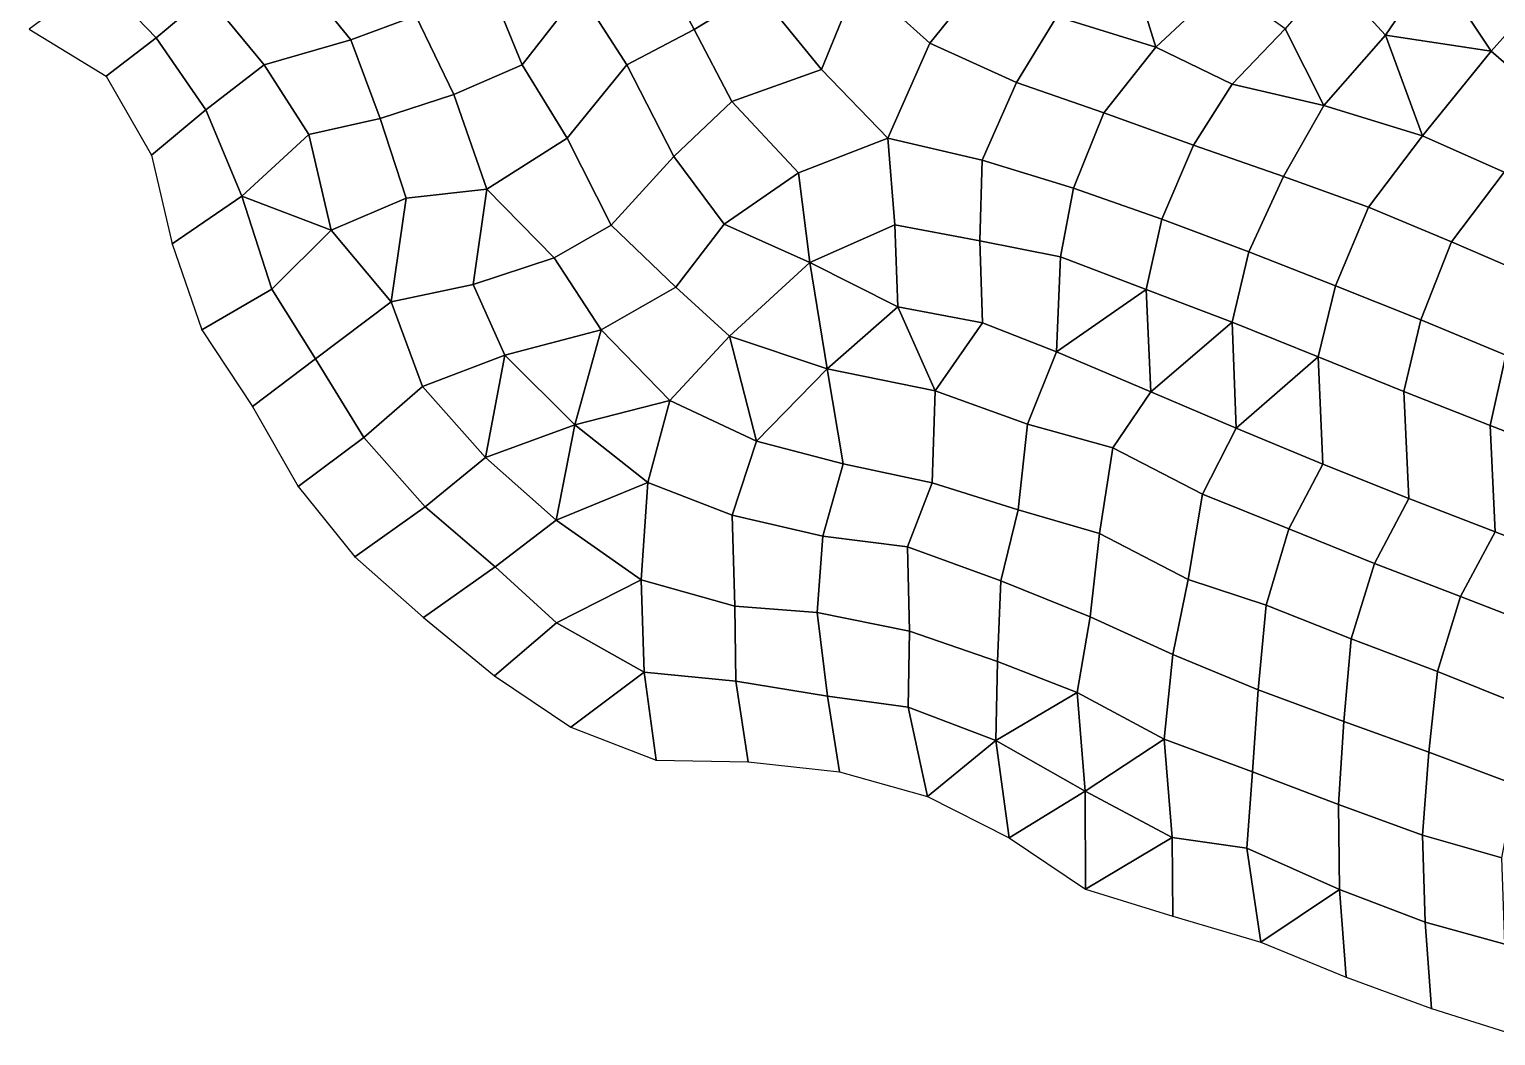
# Model space of a CAD drawing. Extents: x 727294 to 731543, y 8575035 to 8579824.
# Drawn here: x 730762.8 to 731081.7, y 8576822.2 to 8577041 of the extents above; entities that cross this region are included whole.
import ezdxf

# ---------------------------------------------------------------- set-up
doc = ezdxf.new("R2010")
doc.units = 0
for name, color, linetype in [('MESH_BOUND', 25, 'CONTINUOUS'), ('MESH_ELEMS', 250, 'CONTINUOUS'), ('MESH_NODES', 18, 'CONTINUOUS')]:
    doc.layers.add(name, color=color, linetype=linetype)

msp = doc.modelspace()

# ---------------------------------------------------------------- linework, layer by layer
at = {"layer": 'MESH_BOUND', "color": 25}
for points in [[(730762.78, 8577041.01, 38.17), (730779.51, 8577030.85, 38.17)], [(730779.51, 8577030.85, 38.17), (730789.36, 8577013.65, 38.17)], [(730789.36, 8577013.65, 38.17), (730793.88, 8576994.36, 38.17)], [(730793.88, 8576994.36, 38.17), (730800.27, 8576975.67, 38.17)], [(730800.27, 8576975.67, 38.17), (730811.33, 8576959.01, 38.17)], [(730811.33, 8576959.01, 38.17), (730821.22, 8576941.63, 38.17)], [(730821.22, 8576941.63, 38.17), (730833.55, 8576926.36, 38.17)], [(730833.55, 8576926.36, 38.17), (730848.5, 8576913.13, 38.17)], [(730848.5, 8576913.13, 38.17), (730863.99, 8576900.47, 38.17)], [(730863.99, 8576900.47, 38.17), (730880.55, 8576889.28, 38.17)], [(730880.55, 8576889.28, 38.17), (730899.12, 8576882.1, 38.17)], [(730899.12, 8576882.1, 38.17), (730919.11, 8576881.73, 38.14)], [(730919.11, 8576881.73, 38.14), (730938.97, 8576879.61, 38.12)], [(730938.97, 8576879.61, 38.12), (730958.13, 8576874.2, 38.16)], [(730958.13, 8576874.2, 38.16), (730975.91, 8576865.22, 38.16)], [(730975.91, 8576865.22, 38.16), (730992.5, 8576854.09, 38.16)], [(730992.5, 8576854.09, 38.16), (731011.5, 8576848.22, 38.17)], [(731011.5, 8576848.22, 38.17), (731030.67, 8576842.58, 38.17)], [(731030.67, 8576842.58, 38.17), (731049.17, 8576834.96, 38.17)], [(731049.17, 8576834.96, 38.17), (731067.77, 8576828.14, 38.17)], [(731067.77, 8576828.14, 38.17), (731086.63, 8576822.23, 38.17)]]:
    msp.add_polyline3d(points, dxfattribs=at)
at = {"layer": 'MESH_ELEMS', "color": 179}
for points in [[(730943.16, 8577052, 35.91), (730958.63, 8577038.02, 34.02), (730971.87, 8577054.36, 35.17), (730957.68, 8577067.52, 36.76)], [(731068.17, 8577055.07, 34.49), (731053.42, 8577066.77, 33.97), (731045.84, 8577052.73, 34.04), (731057.78, 8577039.74, 34.4)], [(730786.35, 8577063.11, 36.57), (730777.8, 8577052.19, 36.86), (730790.39, 8577039.16, 37.04), (730801.37, 8577048.43, 36.54)], [(730907.4, 8577040.97, 33.61), (730921.14, 8577049.35, 34.59), (730914.74, 8577064.22, 35.24), (730897.45, 8577059.57, 33.88)], [(731081.81, 8577063.96, 34.28), (731068.17, 8577055.07, 34.49), (731080.72, 8577036.22, 34.56), (731093.04, 8577050.12, 34.57)], [(730835.22, 8577061.62, 34.68), (730819.97, 8577054.43, 36.24), (730832.73, 8577038.68, 36.22), (730846.87, 8577043.95, 34.3)], [(730907.4, 8577040.97, 33.61), (730897.45, 8577059.57, 33.88), (730882.46, 8577049.31, 33.92), (730892.71, 8577033.3, 33.75)], [(730986.26, 8577043.76, 34.01), (731007.81, 8577037.15, 34.02), (731001.3, 8577058.19, 34.08), (730986.26, 8577043.76, 34.01)], [(731001.3, 8577058.19, 34.08), (731007.81, 8577037.15, 34.02), (731022.43, 8577050.85, 34.04), (731001.3, 8577058.19, 34.08)], [(730813.85, 8577033.31, 36.48), (730832.73, 8577038.68, 36.22), (730819.97, 8577054.43, 36.24), (730801.37, 8577048.43, 36.54)], [(730846.87, 8577043.95, 34.3), (730855.13, 8577026.84, 34.23), (730869.98, 8577033.3, 34.21), (730861.48, 8577053.97, 34.3)], [(730861.48, 8577053.97, 34.3), (730869.98, 8577033.3, 34.21), (730882.46, 8577049.31, 33.92), (730861.48, 8577053.97, 34.3)], [(730977.46, 8577029.47, 33.77), (730986.26, 8577043.76, 34.01), (730971.87, 8577054.36, 35.17), (730958.63, 8577038.02, 34.02)], [(731057.78, 8577039.74, 34.4), (731045.84, 8577052.73, 34.04), (731035.94, 8577041.11, 34.06), (731044.36, 8577024.44, 34.28)], [(731080.72, 8577036.22, 34.56), (731068.17, 8577055.07, 34.49), (731057.78, 8577039.74, 34.4), (731080.72, 8577036.22, 34.56)], [(730777.8, 8577052.19, 36.86), (730762.78, 8577041.01, 38.17), (730779.51, 8577030.85, 38.17), (730790.39, 8577039.16, 37.04)], [(730869.98, 8577033.3, 34.21), (730879.77, 8577017.31, 34.28), (730892.71, 8577033.3, 33.75), (730882.46, 8577049.31, 33.92)], [(730921.14, 8577049.35, 34.59), (730907.4, 8577040.97, 33.61), (730915.6, 8577025.31, 33.65), (730935.08, 8577032.25, 34.24)], [(730943.16, 8577052, 35.91), (730921.14, 8577049.35, 34.59), (730935.08, 8577032.25, 34.24), (730943.16, 8577052, 35.91)], [(730935.08, 8577032.25, 34.24), (730949.51, 8577017.35, 33.78), (730958.63, 8577038.02, 34.02), (730943.16, 8577052, 35.91)], [(731024.42, 8577029.04, 34.08), (731035.94, 8577041.11, 34.06), (731022.43, 8577050.85, 34.04), (731007.81, 8577037.15, 34.02)], [(731095.08, 8577023.87, 34.48), (731109.96, 8577041.16, 34.32), (731093.04, 8577050.12, 34.57), (731080.72, 8577036.22, 34.56)], [(730790.39, 8577039.16, 37.04), (730801.2, 8577023.47, 36.81), (730813.85, 8577033.31, 36.48), (730801.37, 8577048.43, 36.54)], [(730846.87, 8577043.95, 34.3), (730832.73, 8577038.68, 36.22), (730839.12, 8577021.62, 36.27), (730855.13, 8577026.84, 34.23)], [(730996.47, 8577022.86, 33.87), (731007.81, 8577037.15, 34.02), (730986.26, 8577043.76, 34.01), (730977.46, 8577029.47, 33.77)], [(730915.6, 8577025.31, 33.65), (730907.4, 8577040.97, 33.61), (730892.71, 8577033.3, 33.75), (730902.93, 8577013.35, 33.82)], [(731024.42, 8577029.04, 34.08), (731044.36, 8577024.44, 34.28), (731035.94, 8577041.11, 34.06), (731024.42, 8577029.04, 34.08)], [(731065.78, 8577017.88, 34.35), (731057.78, 8577039.74, 34.4), (731044.36, 8577024.44, 34.28), (731065.78, 8577017.88, 34.35)], [(731080.72, 8577036.22, 34.56), (731057.78, 8577039.74, 34.4), (731065.78, 8577017.88, 34.35), (731080.72, 8577036.22, 34.56)], [(730801.2, 8577023.47, 36.81), (730790.39, 8577039.16, 37.04), (730779.51, 8577030.85, 38.17), (730789.36, 8577013.65, 38.17)], [(730832.73, 8577038.68, 36.22), (730813.85, 8577033.31, 36.48), (730823.59, 8577018.1, 36.31), (730839.12, 8577021.62, 36.27)], [(730970.03, 8577012.52, 33.82), (730977.46, 8577029.47, 33.77), (730958.63, 8577038.02, 34.02), (730949.51, 8577017.35, 33.78)], [(731016.02, 8577015.8, 34.05), (731024.42, 8577029.04, 34.08), (731007.81, 8577037.15, 34.02), (730996.47, 8577022.86, 33.87)], [(730823.59, 8577018.1, 36.31), (730813.85, 8577033.31, 36.48), (730801.2, 8577023.47, 36.81), (730808.99, 8577004.76, 36.62)], [(730879.77, 8577017.31, 34.28), (730869.98, 8577033.3, 34.21), (730855.13, 8577026.84, 34.23), (730862.29, 8577006.24, 34.59)], [(730902.93, 8577013.35, 33.82), (730892.71, 8577033.3, 33.75), (730879.77, 8577017.31, 34.28), (730889.31, 8576998.44, 34.33)], [(731080.72, 8577036.22, 34.56), (731065.78, 8577017.88, 34.35), (731083.54, 8577009.98, 34.35), (731095.08, 8577023.87, 34.48)], [(730930.07, 8577009.78, 33.77), (730949.51, 8577017.35, 33.78), (730935.08, 8577032.25, 34.24), (730915.6, 8577025.31, 33.65)], [(730989.88, 8577006.47, 33.84), (730996.47, 8577022.86, 33.87), (730977.46, 8577029.47, 33.77), (730970.03, 8577012.52, 33.82)], [(731035.53, 8577009.01, 34.23), (731044.36, 8577024.44, 34.28), (731024.42, 8577029.04, 34.08), (731016.02, 8577015.8, 34.05)], [(730844.73, 8577004.32, 35.75), (730862.29, 8577006.24, 34.59), (730855.13, 8577026.84, 34.23), (730839.12, 8577021.62, 36.27)], [(730913.89, 8576998.62, 33.88), (730930.07, 8577009.78, 33.77), (730915.6, 8577025.31, 33.65), (730902.93, 8577013.35, 33.82)], [(731044.36, 8577024.44, 34.28), (731035.53, 8577009.01, 34.23), (731054.03, 8577002.32, 34.28), (731065.78, 8577017.88, 34.35)], [(730808.99, 8577004.76, 36.62), (730801.2, 8577023.47, 36.81), (730789.36, 8577013.65, 38.17), (730793.88, 8576994.36, 38.17)], [(730844.73, 8577004.32, 35.75), (730839.12, 8577021.62, 36.27), (730823.59, 8577018.1, 36.31), (730828.42, 8576997.36, 35.82)], [(731009.09, 8576999.75, 34.06), (731016.02, 8577015.8, 34.05), (730996.47, 8577022.86, 33.87), (730989.88, 8577006.47, 33.84)], [(730828.42, 8576997.36, 35.82), (730823.59, 8577018.1, 36.31), (730808.99, 8577004.76, 36.62), (730828.42, 8576997.36, 35.82)], [(730876.9, 8576991.29, 34.61), (730889.31, 8576998.44, 34.33), (730879.77, 8577017.31, 34.28), (730862.29, 8577006.24, 34.59)], [(730951.04, 8576998.52, 33.77), (730949.51, 8577017.35, 33.78), (730930.07, 8577009.78, 33.77), (730932.54, 8576990.28, 33.8)], [(730970.03, 8577012.52, 33.82), (730949.51, 8577017.35, 33.78), (730951.04, 8576998.52, 33.77), (730969.51, 8576995.04, 33.85)], [(731072.13, 8576994.8, 34.3), (731083.54, 8577009.98, 34.35), (731065.78, 8577017.88, 34.35), (731054.03, 8577002.32, 34.28)], [(731028.06, 8576992.64, 34.15), (731035.53, 8577009.01, 34.23), (731016.02, 8577015.8, 34.05), (731009.09, 8576999.75, 34.06)], [(730889.31, 8576998.44, 34.33), (730903.39, 8576984.97, 33.94), (730913.89, 8576998.62, 33.88), (730902.93, 8577013.35, 33.82)], [(730969.51, 8576995.04, 33.85), (730987.07, 8576991.51, 33.99), (730989.88, 8577006.47, 33.84), (730970.03, 8577012.52, 33.82)], [(730913.89, 8576998.62, 33.88), (730932.54, 8576990.28, 33.8), (730930.07, 8577009.78, 33.77), (730913.89, 8576998.62, 33.88)], [(731046.84, 8576985.25, 34.17), (731054.03, 8577002.32, 34.28), (731035.53, 8577009.01, 34.23), (731028.06, 8576992.64, 34.15)], [(731090.62, 8576986.83, 34.32), (731098.55, 8577000.09, 34.38), (731083.54, 8577009.98, 34.35), (731072.13, 8576994.8, 34.3)], [(730793.88, 8576994.36, 38.17), (730800.27, 8576975.67, 38.17), (730815.49, 8576984.49, 37.87), (730808.99, 8577004.76, 36.62)], [(730808.99, 8577004.76, 36.62), (730815.49, 8576984.49, 37.87), (730828.42, 8576997.36, 35.82), (730808.99, 8577004.76, 36.62)], [(730844.73, 8577004.32, 35.75), (730841.48, 8576981.78, 35.41), (730859.29, 8576985.56, 34.97), (730862.29, 8577006.24, 34.59)], [(730862.29, 8577006.24, 34.59), (730859.29, 8576985.56, 34.97), (730876.9, 8576991.29, 34.61), (730862.29, 8577006.24, 34.59)], [(730987.07, 8576991.51, 33.99), (731005.66, 8576984.41, 34.08), (731009.09, 8576999.75, 34.06), (730989.88, 8577006.47, 33.84)], [(730841.48, 8576981.78, 35.41), (730844.73, 8577004.32, 35.75), (730828.42, 8576997.36, 35.82), (730841.48, 8576981.78, 35.41)], [(731065.4, 8576977.81, 34.22), (731072.13, 8576994.8, 34.3), (731054.03, 8577002.32, 34.28), (731046.84, 8576985.25, 34.17)], [(730887.14, 8576975.68, 34.34), (730903.39, 8576984.97, 33.94), (730889.31, 8576998.44, 34.33), (730876.9, 8576991.29, 34.61)], [(730915.05, 8576974.32, 33.89), (730932.54, 8576990.28, 33.8), (730913.89, 8576998.62, 33.88), (730903.39, 8576984.97, 33.94)], [(730932.54, 8576990.28, 33.8), (730951.67, 8576980.7, 33.94), (730951.04, 8576998.52, 33.77), (730932.54, 8576990.28, 33.8)], [(730951.67, 8576980.7, 33.94), (730970.07, 8576977.16, 34.03), (730969.51, 8576995.04, 33.85), (730951.04, 8576998.52, 33.77)], [(731005.66, 8576984.41, 34.08), (731024.41, 8576977.33, 34.09), (731028.06, 8576992.64, 34.15), (731009.09, 8576999.75, 34.06)], [(730841.48, 8576981.78, 35.41), (730828.42, 8576997.36, 35.82), (730815.49, 8576984.49, 37.87), (730825.02, 8576969.34, 36.4)], [(730987.07, 8576991.51, 33.99), (730969.51, 8576995.04, 33.85), (730970.07, 8576977.16, 34.03), (730986.17, 8576970.87, 34.07)], [(731024.41, 8576977.33, 34.09), (731043.09, 8576969.78, 34.15), (731046.84, 8576985.25, 34.17), (731028.06, 8576992.64, 34.15)], [(731083.95, 8576970.17, 34.27), (731090.62, 8576986.83, 34.32), (731072.13, 8576994.8, 34.3), (731065.4, 8576977.81, 34.22)], [(730876.9, 8576991.29, 34.61), (730859.29, 8576985.56, 34.97), (730866.17, 8576970.14, 35.35), (730887.14, 8576975.68, 34.34)], [(730936.31, 8576967.18, 33.96), (730932.54, 8576990.28, 33.8), (730915.05, 8576974.32, 33.89), (730936.31, 8576967.18, 33.96)], [(730932.54, 8576990.28, 33.8), (730936.31, 8576967.18, 33.96), (730951.67, 8576980.7, 33.94), (730932.54, 8576990.28, 33.8)], [(730987.07, 8576991.51, 33.99), (730986.17, 8576970.87, 34.07), (731005.66, 8576984.41, 34.08), (730987.07, 8576991.51, 33.99)], [(730848.3, 8576963.34, 36.11), (730866.17, 8576970.14, 35.35), (730859.29, 8576985.56, 34.97), (730841.48, 8576981.78, 35.41)], [(730825.02, 8576969.34, 36.4), (730815.49, 8576984.49, 37.87), (730800.27, 8576975.67, 38.17), (730811.33, 8576959.01, 38.17)], [(730902.1, 8576960.33, 34.25), (730915.05, 8576974.32, 33.89), (730903.39, 8576984.97, 33.94), (730887.14, 8576975.68, 34.34)], [(730986.17, 8576970.87, 34.07), (731006.72, 8576962.21, 34.07), (731005.66, 8576984.41, 34.08), (730986.17, 8576970.87, 34.07)], [(731006.72, 8576962.21, 34.07), (731024.41, 8576977.33, 34.09), (731005.66, 8576984.41, 34.08), (731006.72, 8576962.21, 34.07)], [(731065.4, 8576977.81, 34.22), (731046.84, 8576985.25, 34.17), (731043.09, 8576969.78, 34.15), (731061.72, 8576962.24, 34.18)], [(730848.3, 8576963.34, 36.11), (730841.48, 8576981.78, 35.41), (730825.02, 8576969.34, 36.4), (730835.51, 8576952.25, 36.83)], [(730951.67, 8576980.7, 33.94), (730936.31, 8576967.18, 33.96), (730959.78, 8576962.44, 34.02), (730951.67, 8576980.7, 33.94)], [(730970.07, 8576977.16, 34.03), (730951.67, 8576980.7, 33.94), (730959.78, 8576962.44, 34.02), (730970.07, 8576977.16, 34.03)], [(730979.92, 8576955.18, 34.07), (730986.17, 8576970.87, 34.07), (730970.07, 8576977.16, 34.03), (730959.78, 8576962.44, 34.02)], [(731006.72, 8576962.21, 34.07), (731025.26, 8576954.27, 34.1), (731024.41, 8576977.33, 34.09), (731006.72, 8576962.21, 34.07)], [(731043.09, 8576969.78, 34.15), (731024.41, 8576977.33, 34.09), (731025.26, 8576954.27, 34.1), (731043.09, 8576969.78, 34.15)], [(731061.72, 8576962.24, 34.18), (731080.5, 8576954.85, 34.25), (731083.95, 8576970.17, 34.27), (731065.4, 8576977.81, 34.22)], [(730887.14, 8576975.68, 34.34), (730866.17, 8576970.14, 35.35), (730881.42, 8576955.02, 35.41), (730887.14, 8576975.68, 34.34)], [(730887.14, 8576975.68, 34.34), (730881.42, 8576955.02, 35.41), (730902.1, 8576960.33, 34.25), (730887.14, 8576975.68, 34.34)], [(730902.1, 8576960.33, 34.25), (730920.91, 8576951.5, 34.22), (730915.05, 8576974.32, 33.89), (730902.1, 8576960.33, 34.25)], [(730936.31, 8576967.18, 33.96), (730915.05, 8576974.32, 33.89), (730920.91, 8576951.5, 34.22), (730936.31, 8576967.18, 33.96)], [(730866.17, 8576970.14, 35.35), (730848.3, 8576963.34, 36.11), (730862.02, 8576947.91, 36.18), (730866.17, 8576970.14, 35.35)], [(730866.17, 8576970.14, 35.35), (730862.02, 8576947.91, 36.18), (730881.42, 8576955.02, 35.41), (730866.17, 8576970.14, 35.35)], [(730998.43, 8576949.99, 34.07), (731006.72, 8576962.21, 34.07), (730986.17, 8576970.87, 34.07), (730979.92, 8576955.18, 34.07)], [(731025.26, 8576954.27, 34.1), (731044.12, 8576946.45, 34.14), (731043.09, 8576969.78, 34.15), (731025.26, 8576954.27, 34.1)], [(731061.72, 8576962.24, 34.18), (731043.09, 8576969.78, 34.15), (731044.12, 8576946.45, 34.14), (731062.84, 8576939.02, 34.76)], [(731080.5, 8576954.85, 34.25), (731099.3, 8576947.6, 34.91), (731103.32, 8576962.73, 34.69), (731083.95, 8576970.17, 34.27)], [(730835.51, 8576952.25, 36.83), (730825.02, 8576969.34, 36.4), (730811.33, 8576959.01, 38.17), (730821.22, 8576941.63, 38.17)], [(730936.31, 8576967.18, 33.96), (730920.91, 8576951.5, 34.22), (730939.81, 8576946.55, 34), (730936.31, 8576967.18, 33.96)], [(730939.81, 8576946.55, 34), (730959.18, 8576942.44, 34.05), (730959.78, 8576962.44, 34.02), (730936.31, 8576967.18, 33.96)], [(730848.86, 8576937.22, 37), (730862.02, 8576947.91, 36.18), (730848.3, 8576963.34, 36.11), (730835.51, 8576952.25, 36.83)], [(730902.1, 8576960.33, 34.25), (730881.42, 8576955.02, 35.41), (730897.31, 8576942.5, 35.91), (730902.1, 8576960.33, 34.25)], [(730920.91, 8576951.5, 34.22), (730902.1, 8576960.33, 34.25), (730897.31, 8576942.5, 35.91), (730915.66, 8576935.41, 36.08)], [(730959.18, 8576942.44, 34.05), (730977.89, 8576936.56, 34.07), (730979.92, 8576955.18, 34.07), (730959.78, 8576962.44, 34.02)], [(731017.93, 8576939.95, 34.09), (731025.26, 8576954.27, 34.1), (731006.72, 8576962.21, 34.07), (730998.43, 8576949.99, 34.07)], [(731062.84, 8576939.02, 34.76), (731081.62, 8576931.78, 35.68), (731080.5, 8576954.85, 34.25), (731061.72, 8576962.24, 34.18)], [(730881.42, 8576955.02, 35.41), (730862.02, 8576947.91, 36.18), (730877.39, 8576934.31, 35.74), (730881.42, 8576955.02, 35.41)], [(730877.39, 8576934.31, 35.74), (730897.31, 8576942.5, 35.91), (730881.42, 8576955.02, 35.41), (730877.39, 8576934.31, 35.74)], [(730977.89, 8576936.56, 34.07), (730995.55, 8576931.38, 34.13), (730998.43, 8576949.99, 34.07), (730979.92, 8576955.18, 34.07)], [(731036.7, 8576932.42, 34.16), (731044.12, 8576946.45, 34.14), (731025.26, 8576954.27, 34.1), (731017.93, 8576939.95, 34.09)], [(731099.3, 8576947.6, 34.91), (731080.5, 8576954.85, 34.25), (731081.62, 8576931.78, 35.68), (731100.35, 8576924.45, 35.29)], [(730833.55, 8576926.36, 38.17), (730848.86, 8576937.22, 37), (730835.51, 8576952.25, 36.83), (730821.22, 8576941.63, 38.17)], [(730935.4, 8576930.8, 36.15), (730939.81, 8576946.55, 34), (730920.91, 8576951.5, 34.22), (730915.66, 8576935.41, 36.08)], [(730862.02, 8576947.91, 36.18), (730848.86, 8576937.22, 37), (730864.07, 8576924.13, 36.92), (730877.39, 8576934.31, 35.74)], [(730995.55, 8576931.38, 34.13), (731014.8, 8576921.41, 35.73), (731017.93, 8576939.95, 34.09), (730998.43, 8576949.99, 34.07)], [(730953.82, 8576928.51, 35.63), (730959.18, 8576942.44, 34.05), (730939.81, 8576946.55, 34), (730935.4, 8576930.8, 36.15)], [(731044.12, 8576946.45, 34.14), (731036.7, 8576932.42, 34.16), (731055.36, 8576924.91, 35.92), (731062.84, 8576939.02, 34.76)], [(730877.39, 8576934.31, 35.74), (730895.88, 8576921.33, 35.99), (730897.31, 8576942.5, 35.91), (730877.39, 8576934.31, 35.74)], [(730895.88, 8576921.33, 35.99), (730916.26, 8576915.6, 36.16), (730915.66, 8576935.41, 36.08), (730897.31, 8576942.5, 35.91)], [(730953.82, 8576928.51, 35.63), (730974.08, 8576921.12, 36.26), (730977.89, 8576936.56, 34.07), (730959.18, 8576942.44, 34.05)], [(731036.7, 8576932.42, 34.16), (731017.93, 8576939.95, 34.09), (731014.8, 8576921.41, 35.73), (731031.81, 8576915.82, 36.23)], [(731074.07, 8576917.7, 35.85), (731081.62, 8576931.78, 35.68), (731062.84, 8576939.02, 34.76), (731055.36, 8576924.91, 35.92)], [(730848.86, 8576937.22, 37), (730833.55, 8576926.36, 38.17), (730848.5, 8576913.13, 38.17), (730864.07, 8576924.13, 36.92)], [(730916.26, 8576915.6, 36.16), (730934.15, 8576914.23, 36.16), (730935.4, 8576930.8, 36.15), (730915.66, 8576935.41, 36.08)], [(730995.55, 8576931.38, 34.13), (730977.89, 8576936.56, 34.07), (730974.08, 8576921.12, 36.26), (730993.52, 8576913.28, 36.35)], [(730877.47, 8576911.98, 37.92), (730895.88, 8576921.33, 35.99), (730877.39, 8576934.31, 35.74), (730864.07, 8576924.13, 36.92)], [(730993.52, 8576913.28, 36.35), (731011.51, 8576905.09, 36.33), (731014.8, 8576921.41, 35.73), (730995.55, 8576931.38, 34.13)], [(731031.81, 8576915.82, 36.23), (731050.29, 8576908.5, 36.12), (731055.36, 8576924.91, 35.92), (731036.7, 8576932.42, 34.16)], [(731092.79, 8576910.42, 35.55), (731100.35, 8576924.45, 35.29), (731081.62, 8576931.78, 35.68), (731074.07, 8576917.7, 35.85)], [(730953.82, 8576928.51, 35.63), (730935.4, 8576930.8, 36.15), (730934.15, 8576914.23, 36.16), (730954.24, 8576910.13, 36.37)], [(730974.08, 8576921.12, 36.26), (730953.82, 8576928.51, 35.63), (730954.24, 8576910.13, 36.37), (730973.37, 8576903.57, 36.4)], [(731074.07, 8576917.7, 35.85), (731055.36, 8576924.91, 35.92), (731050.29, 8576908.5, 36.12), (731069.06, 8576901.41, 35.99)], [(730863.99, 8576900.47, 38.17), (730877.47, 8576911.98, 37.92), (730864.07, 8576924.13, 36.92), (730848.5, 8576913.13, 38.17)], [(730877.47, 8576911.98, 37.92), (730896.49, 8576901.23, 36.74), (730895.88, 8576921.33, 35.99), (730877.47, 8576911.98, 37.92)], [(730896.49, 8576901.23, 36.74), (730916.43, 8576899.3, 36.28), (730916.26, 8576915.6, 36.16), (730895.88, 8576921.33, 35.99)], [(730993.52, 8576913.28, 36.35), (730974.08, 8576921.12, 36.26), (730973.37, 8576903.57, 36.4), (730990.71, 8576896.82, 36.35)], [(731011.51, 8576905.09, 36.33), (731030.07, 8576897.41, 36.26), (731031.81, 8576915.82, 36.23), (731014.8, 8576921.41, 35.73)], [(730934.15, 8576914.23, 36.16), (730916.26, 8576915.6, 36.16), (730916.43, 8576899.3, 36.28), (730936.36, 8576896.05, 36.26)], [(731050.29, 8576908.5, 36.12), (731031.81, 8576915.82, 36.23), (731030.07, 8576897.41, 36.26), (731048.67, 8576890.53, 36.21)], [(731069.06, 8576901.41, 35.99), (731087.49, 8576894.04, 36.03), (731092.79, 8576910.42, 35.55), (731074.07, 8576917.7, 35.85)], [(730954.24, 8576910.13, 36.37), (730934.15, 8576914.23, 36.16), (730936.36, 8576896.05, 36.26), (730953.94, 8576893.67, 36.45)], [(730990.71, 8576896.82, 36.35), (731009.62, 8576886.68, 36.37), (731011.51, 8576905.09, 36.33), (730993.52, 8576913.28, 36.35)], [(730877.47, 8576911.98, 37.92), (730863.99, 8576900.47, 38.17), (730880.55, 8576889.28, 38.17), (730896.49, 8576901.23, 36.74)], [(730973.37, 8576903.57, 36.4), (730954.24, 8576910.13, 36.37), (730953.94, 8576893.67, 36.45), (730973, 8576886.38, 36.41)], [(731069.06, 8576901.41, 35.99), (731050.29, 8576908.5, 36.12), (731048.67, 8576890.53, 36.21), (731067.18, 8576883.85, 36.04)], [(730973, 8576886.38, 36.41), (730990.71, 8576896.82, 36.35), (730973.37, 8576903.57, 36.4), (730973, 8576886.38, 36.41)], [(731030.07, 8576897.41, 36.26), (731011.51, 8576905.09, 36.33), (731009.62, 8576886.68, 36.37), (731028.82, 8576879.59, 36.27)], [(730896.49, 8576901.23, 36.74), (730880.55, 8576889.28, 38.17), (730899.12, 8576882.1, 38.17), (730896.49, 8576901.23, 36.74)], [(730916.43, 8576899.3, 36.28), (730896.49, 8576901.23, 36.74), (730899.12, 8576882.1, 38.17), (730919.11, 8576881.73, 38.14)], [(730919.11, 8576881.73, 38.14), (730938.97, 8576879.61, 38.12), (730936.36, 8576896.05, 36.26), (730916.43, 8576899.3, 36.28)], [(731067.18, 8576883.85, 36.04), (731086.13, 8576876.74, 35.99), (731087.49, 8576894.04, 36.03), (731069.06, 8576901.41, 35.99)], [(730990.71, 8576896.82, 36.35), (730973, 8576886.38, 36.41), (730992.45, 8576875.36, 36.38), (730990.71, 8576896.82, 36.35)], [(730992.45, 8576875.36, 36.38), (731009.62, 8576886.68, 36.37), (730990.71, 8576896.82, 36.35), (730992.45, 8576875.36, 36.38)], [(731028.82, 8576879.59, 36.27), (731047.53, 8576872.47, 36.07), (731048.67, 8576890.53, 36.21), (731030.07, 8576897.41, 36.26)], [(730953.94, 8576893.67, 36.45), (730936.36, 8576896.05, 36.26), (730938.97, 8576879.61, 38.12), (730958.13, 8576874.2, 38.16)], [(730953.94, 8576893.67, 36.45), (730958.13, 8576874.2, 38.16), (730973, 8576886.38, 36.41), (730953.94, 8576893.67, 36.45)], [(731067.18, 8576883.85, 36.04), (731048.67, 8576890.53, 36.21), (731047.53, 8576872.47, 36.07), (731065.77, 8576865.79, 36.42)], [(731009.62, 8576886.68, 36.37), (730992.45, 8576875.36, 36.38), (731011.38, 8576865.29, 36.41), (731009.62, 8576886.68, 36.37)], [(731011.38, 8576865.29, 36.41), (731027.62, 8576862.96, 36.36), (731028.82, 8576879.59, 36.27), (731009.62, 8576886.68, 36.37)], [(730975.91, 8576865.22, 38.16), (730973, 8576886.38, 36.41), (730958.13, 8576874.2, 38.16), (730975.91, 8576865.22, 38.16)], [(730973, 8576886.38, 36.41), (730975.91, 8576865.22, 38.16), (730992.45, 8576875.36, 36.38), (730973, 8576886.38, 36.41)], [(731065.77, 8576865.79, 36.42), (731083.05, 8576860.87, 36.58), (731086.13, 8576876.74, 35.99), (731067.18, 8576883.85, 36.04)], [(731047.53, 8576872.47, 36.07), (731028.82, 8576879.59, 36.27), (731027.62, 8576862.96, 36.36), (731047.78, 8576853.98, 36.67)], [(730992.45, 8576875.36, 36.38), (730975.91, 8576865.22, 38.16), (730992.5, 8576854.09, 38.16), (730992.45, 8576875.36, 36.38)], [(730992.45, 8576875.36, 36.38), (730992.5, 8576854.09, 38.16), (731011.38, 8576865.29, 36.41), (730992.45, 8576875.36, 36.38)], [(731047.78, 8576853.98, 36.67), (731066.39, 8576846.91, 36.88), (731065.77, 8576865.79, 36.42), (731047.53, 8576872.47, 36.07)], [(731011.38, 8576865.29, 36.41), (730992.5, 8576854.09, 38.16), (731011.5, 8576848.22, 38.17), (731011.38, 8576865.29, 36.41)], [(731027.62, 8576862.96, 36.36), (731011.38, 8576865.29, 36.41), (731011.5, 8576848.22, 38.17), (731030.67, 8576842.58, 38.17)], [(731066.39, 8576846.91, 36.88), (731083.68, 8576842.12, 36.64), (731083.05, 8576860.87, 36.58), (731065.77, 8576865.79, 36.42)], [(731027.62, 8576862.96, 36.36), (731030.67, 8576842.58, 38.17), (731047.78, 8576853.98, 36.67), (731027.62, 8576862.96, 36.36)], [(731049.17, 8576834.96, 38.17), (731047.78, 8576853.98, 36.67), (731030.67, 8576842.58, 38.17), (731049.17, 8576834.96, 38.17)], [(731066.39, 8576846.91, 36.88), (731047.78, 8576853.98, 36.67), (731049.17, 8576834.96, 38.17), (731067.77, 8576828.14, 38.17)], [(731067.77, 8576828.14, 38.17), (731086.63, 8576822.23, 38.17), (731083.68, 8576842.12, 36.64), (731066.39, 8576846.91, 36.88)]]:
    msp.add_3dface(points, dxfattribs=at)
at = {"layer": 'MESH_NODES', "color": 18}
for p in [(730907.4, 8577040.97, 33.61), (731057.78, 8577039.74, 34.4), (730790.39, 8577039.16, 37.04), (730832.73, 8577038.68, 36.22), (730958.63, 8577038.02, 34.02), (731007.81, 8577037.15, 34.02), (730813.85, 8577033.31, 36.48), (730869.98, 8577033.3, 34.21), (730892.71, 8577033.3, 33.75), (731080.72, 8577036.22, 34.56), (730779.51, 8577030.85, 38.17), (730935.08, 8577032.25, 34.24), (730977.46, 8577029.47, 33.77), (731024.42, 8577029.04, 34.08), (730855.13, 8577026.84, 34.23), (730915.6, 8577025.31, 33.65), (731044.36, 8577024.44, 34.28), (730801.2, 8577023.47, 36.81), (730839.12, 8577021.62, 36.27), (730996.47, 8577022.86, 33.87), (730823.59, 8577018.1, 36.31), (730879.77, 8577017.31, 34.28), (730949.51, 8577017.35, 33.78), (731065.78, 8577017.88, 34.35), (731016.02, 8577015.8, 34.05), (730789.36, 8577013.65, 38.17), (730902.93, 8577013.35, 33.82), (730970.03, 8577012.52, 33.82), (730930.07, 8577009.78, 33.77), (731035.53, 8577009.01, 34.23), (730808.99, 8577004.76, 36.62), (730862.29, 8577006.24, 34.59), (730989.88, 8577006.47, 33.84), (730844.73, 8577004.32, 35.75), (731054.03, 8577002.32, 34.28), (730889.31, 8576998.44, 34.33), (730913.89, 8576998.62, 33.88), (730951.04, 8576998.52, 33.77), (731009.09, 8576999.75, 34.06), (730828.42, 8576997.36, 35.82), (730969.51, 8576995.04, 33.85), (730793.88, 8576994.36, 38.17), (731028.06, 8576992.64, 34.15), (731072.13, 8576994.8, 34.3), (730876.9, 8576991.29, 34.61), (730932.54, 8576990.28, 33.8), (730987.07, 8576991.51, 33.99), (730859.29, 8576985.56, 34.97), (730815.49, 8576984.49, 37.87), (730903.39, 8576984.97, 33.94), (731005.66, 8576984.41, 34.08), (731046.84, 8576985.25, 34.17), (730841.48, 8576981.78, 35.41), (730951.67, 8576980.7, 33.94), (730970.07, 8576977.16, 34.03), (731024.41, 8576977.33, 34.09), (731065.4, 8576977.81, 34.22), (730800.27, 8576975.67, 38.17), (730887.14, 8576975.68, 34.34), (730915.05, 8576974.32, 33.89), (730866.17, 8576970.14, 35.35), (730986.17, 8576970.87, 34.07), (731043.09, 8576969.78, 34.15), (730825.02, 8576969.34, 36.4), (730936.31, 8576967.18, 33.96), (730848.3, 8576963.34, 36.11), (730902.1, 8576960.33, 34.25), (730959.78, 8576962.44, 34.02), (731006.72, 8576962.21, 34.07), (731061.72, 8576962.24, 34.18), (730811.33, 8576959.01, 38.17), (730881.42, 8576955.02, 35.41), (730979.92, 8576955.18, 34.07), (731025.26, 8576954.27, 34.1), (731080.5, 8576954.85, 34.25), (730835.51, 8576952.25, 36.83), (730920.91, 8576951.5, 34.22), (730862.02, 8576947.91, 36.18), (730998.43, 8576949.99, 34.07), (730939.81, 8576946.55, 34), (731044.12, 8576946.45, 34.14), (730821.22, 8576941.63, 38.17), (730897.31, 8576942.5, 35.91), (730959.18, 8576942.44, 34.05), (731017.93, 8576939.95, 34.09), (731062.84, 8576939.02, 34.76), (730848.86, 8576937.22, 37), (730915.66, 8576935.41, 36.08), (730977.89, 8576936.56, 34.07), (730877.39, 8576934.31, 35.74), (730995.55, 8576931.38, 34.13), (731036.7, 8576932.42, 34.16), (731081.62, 8576931.78, 35.68), (730935.4, 8576930.8, 36.15), (730953.82, 8576928.51, 35.63), (730833.55, 8576926.36, 38.17), (731055.36, 8576924.91, 35.92), (730864.07, 8576924.13, 36.92), (730895.88, 8576921.33, 35.99), (730974.08, 8576921.12, 36.26), (731014.8, 8576921.41, 35.73), (730916.26, 8576915.6, 36.16), (731031.81, 8576915.82, 36.23), (731074.07, 8576917.7, 35.85), (730848.5, 8576913.13, 38.17), (730934.15, 8576914.23, 36.16), (730993.52, 8576913.28, 36.35), (730877.47, 8576911.98, 37.92), (730954.24, 8576910.13, 36.37), (731050.29, 8576908.5, 36.12), (730973.37, 8576903.57, 36.4), (731011.51, 8576905.09, 36.33), (730863.99, 8576900.47, 38.17), (730896.49, 8576901.23, 36.74), (730916.43, 8576899.3, 36.28), (731069.06, 8576901.41, 35.99), (730990.71, 8576896.82, 36.35), (731030.07, 8576897.41, 36.26), (730936.36, 8576896.05, 36.26), (730953.94, 8576893.67, 36.45), (731048.67, 8576890.53, 36.21), (730880.55, 8576889.28, 38.17), (731009.62, 8576886.68, 36.37), (730973, 8576886.38, 36.41), (731067.18, 8576883.85, 36.04), (730899.12, 8576882.1, 38.17), (730919.11, 8576881.73, 38.14), (730938.97, 8576879.61, 38.12), (731028.82, 8576879.59, 36.27), (730958.13, 8576874.2, 38.16), (730992.45, 8576875.36, 36.38), (731047.53, 8576872.47, 36.07), (730975.91, 8576865.22, 38.16), (731011.38, 8576865.29, 36.41), (731065.77, 8576865.79, 36.42), (731027.62, 8576862.96, 36.36), (730992.5, 8576854.09, 38.16), (731047.78, 8576853.98, 36.67), (731011.5, 8576848.22, 38.17), (731066.39, 8576846.91, 36.88), (731030.67, 8576842.58, 38.17), (731049.17, 8576834.96, 38.17), (731067.77, 8576828.14, 38.17)]:
    msp.add_point(p, dxfattribs=at)

doc.saveas('drawing.dxf')
